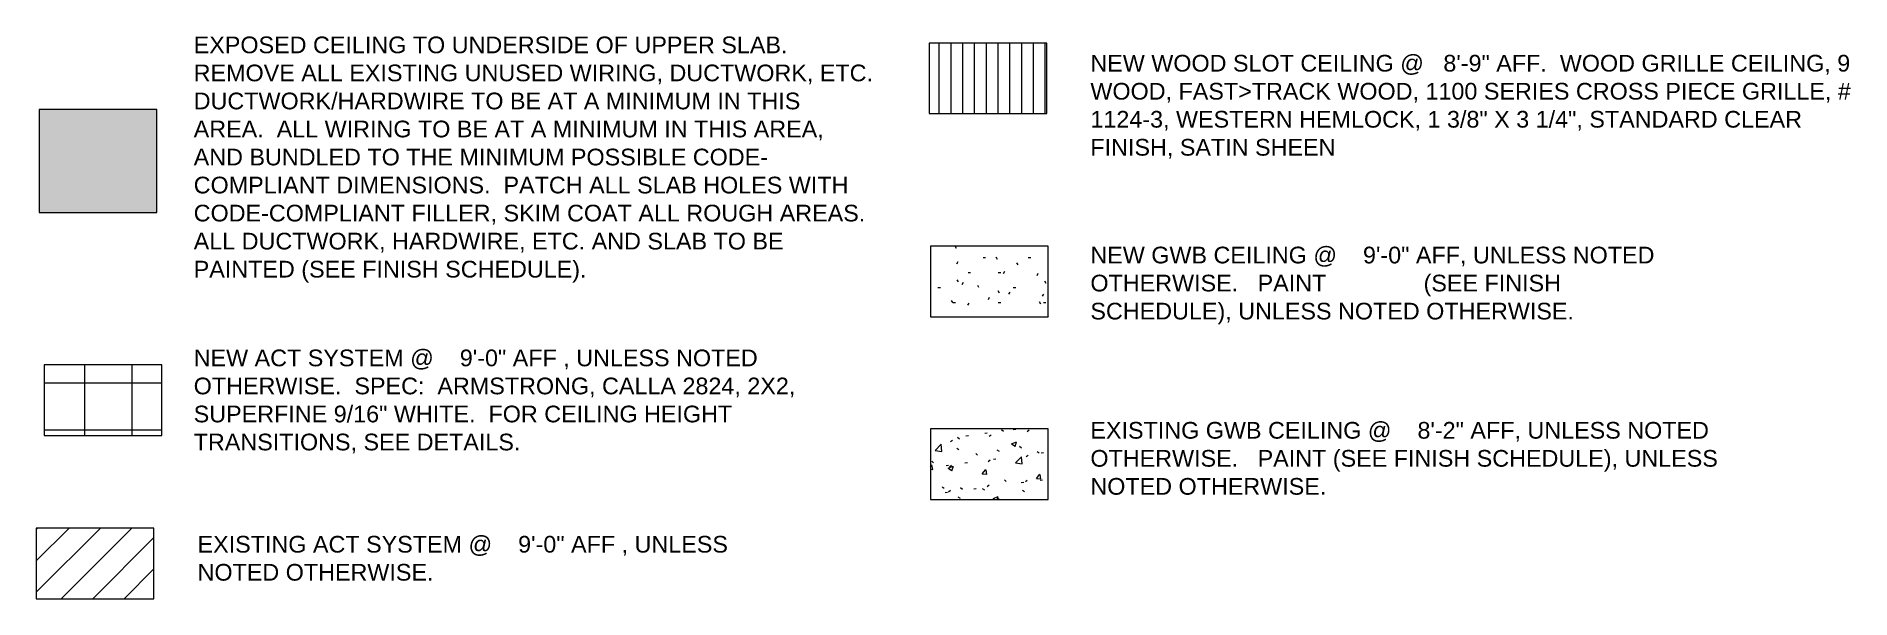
# Model space of a CAD drawing. Header units: inches. Extents: x 1622 to 2547, y -305 to -18.
import ezdxf

# ---------------------------------------------------------------- set-up
doc = ezdxf.new("R2010")
doc.units = ezdxf.units.IN
doc.header["$MEASUREMENT"] = 0
for name, color, linetype, lineweight in [('A-DETL-GENF', 92, 'Continuous', 9), ('A-DETL-THIN', 151, 'Continuous', 9), ('G-ANNO-TEXT', 231, 'Continuous', 9)]:
    doc.layers.add(name, color=color, linetype=linetype, lineweight=lineweight)
doc.styles.add('Swis721 Lt BT', font='swissl.ttf', dxfattribs={"height": 8.514638})

msp = doc.modelspace()

# ---------------------------------------------------------------- hatches: boundary and pattern name
at = {"layer": 'A-DETL-GENF'}
h = msp.add_hatch(dxfattribs=at)
h.set_pattern_fill('FP2_17', style=0, pattern_type=2)
h.set_pattern_definition([(90, (0, 0), (-6, 4e-16), [])])
h.paths.add_polyline_path([(2136.82, -57.3), (2136.82, -21.3), (2076.82, -21.3), (2076.82, -57.3), (2077.51, -57.3)], flags=0)
msp.add_hatch(color=7, dxfattribs=at).paths.add_polyline_path([(1683.2, -107.6), (1683.2, -55.23), (1623.2, -55.23), (1623.2, -107.6), (1625.73, -107.6)], flags=0)
h = msp.add_hatch(dxfattribs=at)
h.set_pattern_fill('FP2_14', style=0, pattern_type=2)
h.set_pattern_definition([(0, (0, 0), (30.72, 7.68), [1.267, -21.773, 1.267, -21.773, -122.88]), (0, (0, 0), (30.72, 7.68), [-46.08, 1.267, -44.813, 1.267, -21.773, -53.76]), (0, (0, 0), (30.72, 7.68), [-115.2, 1.267, -14.093, 1.267, -37.133]), (120, (11.52, 3.84), (-22.011075, 22.7643), [1.267, -21.773, 1.267, -21.773, -122.88]), (120, (11.52, 3.84), (-22.011075, 22.7643), [-46.08, 1.267, -44.813, 1.267, -21.773, -53.76]), (120, (11.52, 3.84), (-22.011075, 22.7643), [-115.2, 1.267, -14.093, 1.267, -37.133]), (240, (15.36, 19.2), (-8.708925, -30.4443), [1.267, -21.773, 1.267, -21.773, -122.88]), (240, (15.36, 19.2), (-8.708925, -30.4443), [-46.08, 1.267, -44.813, 1.267, -21.773, -53.76]), (240, (15.36, 19.2), (-8.708925, -30.4443), [-115.2, 1.267, -14.093, 1.267, -37.133])])
h.paths.add_polyline_path([(2077.51, -160.78), (2137.51, -160.78), (2137.51, -124.78), (2077.51, -124.78)], flags=0)
h = msp.add_hatch(dxfattribs=at)
h.set_pattern_fill('FP2_15', style=0, pattern_type=2)
h.set_pattern_definition([(0, (326.485, -242.536), (0, 24), []), (90, (326.485, -242.536), (-24, 1e-15), [])])
h.paths.add_polyline_path([(1685.73, -221.34), (1685.73, -185.34), (1625.73, -185.34), (1625.73, -221.34)], flags=0)
h = msp.add_hatch(dxfattribs=at)
h.set_pattern_fill('FP2_18', style=0, pattern_type=2)
h.set_pattern_definition([(50, (0, 0), (27.5427, -2.40992), [2.88, -31.68]), (355, (0, 0), (-5.32784, 28.88427), [2.304, -25.344]), (100.451, (2.295, -0.2), (22.2153, 26.47393), [2.448, -26.924]), (46.184, (0, 7.68), (40.9819, -6.3564), [4.32, -47.52]), (96.636, (3.415, 7.15), (35.89075, 37.4062), [3.671, -40.386]), (351.184, (0, 7.68), (35.891, 37.4062), [3.456, -38.016]), (21, (3.84, 5.76), (22.92104, -15.46073), [2.88, -31.68]), (326, (3.84, 5.76), (9.34353, 27.84574), [2.304, -25.344]), (71.451, (5.75, 4.472), (32.26477, 12.38442), [2.448, -26.924]), (37.5, (0, 0), (0.466855, 12.782707), [1.267, -23.77, 1.267, -24.461, -25.44]), (37.5, (0, 0), (0.466855, 12.782707), [-50.765, 1.267, -24.173]), (7.5, (0, 0), (10.10159, 15.14509), [1.267, -13.402, 1.267, -23.194, -9.696]), (7.5, (0, 0), (10.10159, 15.14509), [-39.13, 1.267, -8.429]), (327.5, (-8.563, 0), (20.49916, -0.86578), [1.267, -8.333, 1.267, -28.685, -39.744]), (327.5, (-8.563, 0), (20.49916, -0.86578), [-39.552, 1.267, -38.477]), (317.5, (-12.403, 0), (22.39478, 3.84429), [1.267, -11.213, 1.267, -18.624, -28.224]), (317.5, (-12.403, 0), (22.39478, 3.84429), [-32.371, 1.267, -26.957])])
h.paths.add_polyline_path([(2137.51, -253.98), (2137.51, -217.98), (2077.51, -217.98), (2077.51, -253.98)], flags=0)
h = msp.add_hatch(dxfattribs=at)
h.set_pattern_fill('FP2_16', style=0, pattern_type=2)
h.set_pattern_definition([(45, (0, 0), (-8.01223, 8.01223), [])])
h.paths.add_polyline_path([(1681.69, -304.53), (1681.69, -268.53), (1621.69, -268.53), (1621.69, -304.53), (1625.73, -304.53)], flags=0)

# ---------------------------------------------------------------- linework, layer by layer
at = {"layer": 'A-DETL-THIN'}
for p, q in [((2136.82, -21.3), (2076.82, -21.3)), ((2076.82, -21.3), (2076.82, -57.3)), ((2136.82, -57.3), (2136.82, -21.3)), ((1683.2, -55.23), (1623.2, -55.23)), ((1623.2, -55.23), (1623.2, -107.6)), ((1683.2, -107.6), (1683.2, -55.23)), ((2076.82, -57.3), (2136.82, -57.3)), ((1623.2, -107.6), (1683.2, -107.6)), ((2137.51, -124.78), (2077.51, -124.78)), ((2077.51, -124.78), (2077.51, -160.78)), ((2137.51, -160.78), (2137.51, -124.78)), ((2077.51, -160.78), (2137.51, -160.78)), ((1685.73, -185.34), (1625.73, -185.34)), ((1625.73, -185.34), (1625.73, -221.34)), ((1685.73, -221.34), (1685.73, -185.34)), ((1625.73, -221.34), (1685.73, -221.34)), ((2137.51, -217.98), (2077.51, -217.98)), ((2077.51, -217.98), (2077.51, -253.98)), ((2137.51, -253.98), (2137.51, -217.98)), ((2077.51, -253.98), (2137.51, -253.98)), ((1681.69, -268.53), (1621.69, -268.53)), ((1621.69, -268.53), (1621.69, -304.53)), ((1681.69, -268.53), (1621.69, -268.53)), ((1621.69, -268.53), (1621.69, -304.53)), ((1681.69, -304.53), (1681.69, -268.53)), ((1681.69, -304.53), (1681.69, -268.53)), ((1621.69, -304.53), (1681.69, -304.53)), ((1621.69, -304.53), (1681.69, -304.53))]:
    msp.add_line(p, q, dxfattribs=at)

# ---------------------------------------------------------------- texts
at = {"layer": 'G-ANNO-TEXT', "color": 7, "char_height": 8.5146, "attachment_point": 1, "line_spacing_factor": 1.00667, "style": 'Swis721 Lt BT'}
for s, insert, width in [('EXPOSED CEILING TO UNDERSIDE OF UPPER SLAB.\\PREMOVE ALL EXISTING UNUSED WIRING, DUCTWORK, ETC.\\PDUCTWORK/HARDWIRE TO BE AT A MINIMUM IN THIS\\PAREA.  ALL WIRING TO BE AT A MINIMUM IN THIS AREA,\\PAND BUNDLED TO THE MINIMUM POSSIBLE CODE-\\PCOMPLIANT DIMENSIONS.  PATCH ALL SLAB HOLES WITH\\PCODE-COMPLIANT FILLER, SKIM COAT ALL ROUGH AREAS.\\PALL DUCTWORK, HARDWIRE, ETC. AND SLAB TO BE\\PPAINTED (SEE FINISH SCHEDULE).\\P', (1701.93, -18), 385.884), ('NEW WOOD SLOT CEILING @   8\'-9" AFF.  WOOD GRILLE CEILING, 9\\PWOOD, FAST>TRACK WOOD, 1100 SERIES CROSS PIECE GRILLE, #\\P1124-3, WESTERN HEMLOCK, 1 3/8" X 3 1/4", STANDARD CLEAR\\PFINISH, SATIN SHEEN', (2159.02, -27.33), 439.884), ('NEW GWB CEILING @    9\'-0" AFF, UNLESS NOTED\\POTHERWISE.   PAINT               (SEE FINISH\\PSCHEDULE), UNLESS NOTED OTHERWISE.\\P', (2159.02, -125.11), 322.92), ('NEW ACT SYSTEM @    9\'-0" AFF , UNLESS NOTED\\POTHERWISE.  SPEC:  ARMSTRONG, CALLA 2824, 2X2,\\PSUPERFINE 9/16" WHITE.  FOR CEILING HEIGHT\\PTRANSITIONS, SEE DETAILS.\\P', (1701.93, -177.55), 343.008), ('EXISTING GWB CEILING @    8\'-2" AFF, UNLESS NOTED\\POTHERWISE.   PAINT (SEE FINISH SCHEDULE), UNLESS\\PNOTED OTHERWISE.\\P', (2159.02, -214.44), 356.508), ('EXISTING ACT SYSTEM @    9\'-0" AFF , UNLESS\\PNOTED OTHERWISE.\\P', (1703.9, -272.52), 299.484)]:
    msp.add_mtext(s, dxfattribs=dict(at, insert=insert, width=width))

doc.saveas('drawing.dxf')
